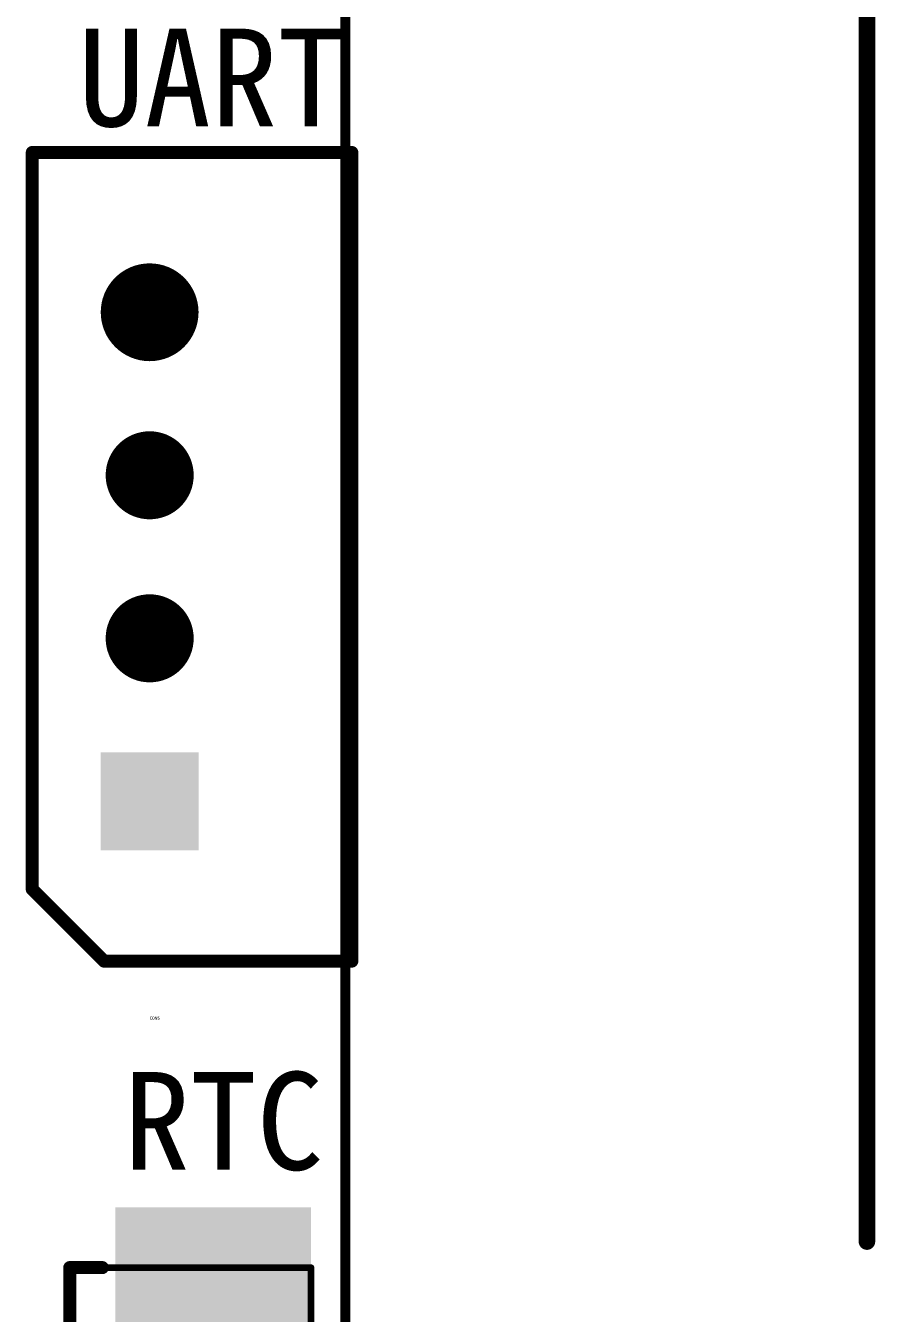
# Model space of a CAD drawing. Header units: millimetres. Extents: x 4 to 123, y 21 to 97.
# Drawn here: x 105.5 to 118.53, y 54.8 to 74.54 of the extents above; entities that cross this region are included whole.
import ezdxf

# ---------------------------------------------------------------- set-up
doc = ezdxf.new("R2010")
doc.units = ezdxf.units.MM
for name, color, linetype in [('KeepOutLayer', 6, 'Continuous'), ('Mechanical13', 56, 'Continuous'), ('Mechanical15', 56, 'Continuous'), ('Mechanical9', 56, 'Continuous'), ('MultiLayer', 9, 'Continuous'), ('TopLayer', 1, 'Continuous'), ('TopOverlay', 2, 'Continuous'), ('TopPaste', 8, 'Continuous')]:
    doc.layers.add(name, color=color, linetype=linetype)

msp = doc.modelspace()

# ---------------------------------------------------------------- linework, layer by layer
at = {"layer": 'KeepOutLayer', "const_width": 0.15}
msp.add_lwpolyline([(110.4, 28.4), (110.4, 78.6)], dxfattribs=at)
at = {"layer": 'Mechanical13', "const_width": 0.1}
for points in [[(106.175, 55.5), (109.875, 55.5)], [(106.175, 48.9), (106.175, 55.5)], [(109.875, 48.25), (109.875, 55.5)]]:
    msp.add_lwpolyline(points, dxfattribs=at)
at = {"layer": 'Mechanical13', "const_width": 0.05}
for points in [[(106.15, 55.5, 1), (106.2, 55.5, 1)], [(106.15, 55.5, 1), (106.2, 55.5, 1)], [(109.85, 55.5, 1), (109.9, 55.5, 1)], [(109.85, 55.5, 1), (109.9, 55.5, 1)]]:
    msp.add_lwpolyline(points, format="xyb", close=True, dxfattribs=at)
at = {"layer": 'Mechanical15', "const_width": 0.1}
for points in [[(106.15, 55.5), (109.875, 55.5)], [(106.15, 48.9), (106.15, 55.5)], [(109.875, 48.25), (109.875, 55.5)]]:
    msp.add_lwpolyline(points, dxfattribs=at)
at = {"layer": 'Mechanical15', "const_width": 0.05}
for points in [[(106.125, 55.5, 1), (106.175, 55.5, 1)], [(106.125, 55.5, 1), (106.175, 55.5, 1)], [(109.85, 55.5, 1), (109.9, 55.5, 1)], [(109.85, 55.5, 1), (109.9, 55.5, 1)]]:
    msp.add_lwpolyline(points, format="xyb", close=True, dxfattribs=at)
at = {"layer": 'Mechanical9', "const_width": 0.254}
msp.add_lwpolyline([(118.4, 55.899), (118.4, 77.9)], dxfattribs=at)
at = {"layer": 'Mechanical9', "const_width": 0.127}
msp.add_lwpolyline([(118.336, 55.899, 1), (118.463, 55.899, 1)], format="xyb", close=True, dxfattribs=at)
at = {"layer": 'MultiLayer'}
for points, const_width in [([(107.025, 70.15, 1), (107.775, 70.15, 1)], 0.75), ([(107.063, 67.65, 1), (107.738, 67.65, 1)], 0.675), ([(107.063, 65.15, 1), (107.738, 65.15, 1)], 0.675)]:
    msp.add_lwpolyline(points, format="xyb", close=True, dxfattribs=dict(at, const_width=const_width))
msp.add_solid([(106.65, 63.4), (106.65, 61.9), (108.15, 63.4), (108.15, 61.9)], dxfattribs=at)
at = {"layer": 'TopLayer'}
for points, const_width in [([(107.025, 70.15, 1), (107.775, 70.15, 1)], 0.75), ([(107.063, 67.65, 1), (107.738, 67.65, 1)], 0.675), ([(107.063, 65.15, 1), (107.738, 65.15, 1)], 0.675)]:
    msp.add_lwpolyline(points, format="xyb", close=True, dxfattribs=dict(at, const_width=const_width))
for points in [[(106.65, 63.4), (106.65, 61.9), (108.15, 63.4), (108.15, 61.9)], [(106.875, 56.425), (106.875, 54.325), (109.875, 56.425), (109.875, 54.325)]]:
    msp.add_solid(points, dxfattribs=at)
at = {"layer": 'TopOverlay', "const_width": 0.2}
for points in [[(105.6, 61.3), (105.6, 72.6)], [(105.6, 72.6), (110.5, 72.6)], [(110.5, 60.2), (110.5, 72.6)], [(105.6, 61.3), (106.7, 60.2)], [(106.7, 60.2), (110.5, 60.2)], [(106.175, 55.5), (106.675, 55.5)], [(106.175, 53.475), (106.175, 55.5)]]:
    msp.add_lwpolyline(points, dxfattribs=at)
at = {"layer": 'TopOverlay', "const_width": 0.1}
for points in [[(105.55, 72.6, 1), (105.65, 72.6, 1)], [(105.55, 72.6, 1), (105.65, 72.6, 1)], [(110.45, 72.6, 1), (110.55, 72.6, 1)], [(110.45, 72.6, 1), (110.55, 72.6, 1)], [(105.55, 61.3, 1), (105.65, 61.3, 1)], [(105.55, 61.3, 1), (105.65, 61.3, 1)], [(106.65, 60.2, 1), (106.75, 60.2, 1)], [(106.65, 60.2, 1), (106.75, 60.2, 1)], [(110.45, 60.2, 1), (110.55, 60.2, 1)], [(110.45, 60.2, 1), (110.55, 60.2, 1)], [(106.125, 55.5, 1), (106.225, 55.5, 1)], [(106.125, 55.5, 1), (106.225, 55.5, 1)], [(106.625, 55.5, 1), (106.725, 55.5, 1)]]:
    msp.add_lwpolyline(points, format="xyb", close=True, dxfattribs=at)
at = {"layer": 'TopPaste'}
msp.add_solid([(106.875, 56.425), (106.875, 54.325), (109.875, 56.425), (109.875, 54.325)], dxfattribs=at)

# ---------------------------------------------------------------- texts
at = {"layer": 'TopOverlay'}
for s, p in [('UART', (106.3, 73)), ('RTC', (107, 57))]:
    msp.add_text(s, height=1.5, rotation=360, dxfattribs=at).set_placement(p)
msp.add_text('CON5', height=0.05, dxfattribs=at).set_placement((107.4, 59.3))

doc.saveas('drawing.dxf')
